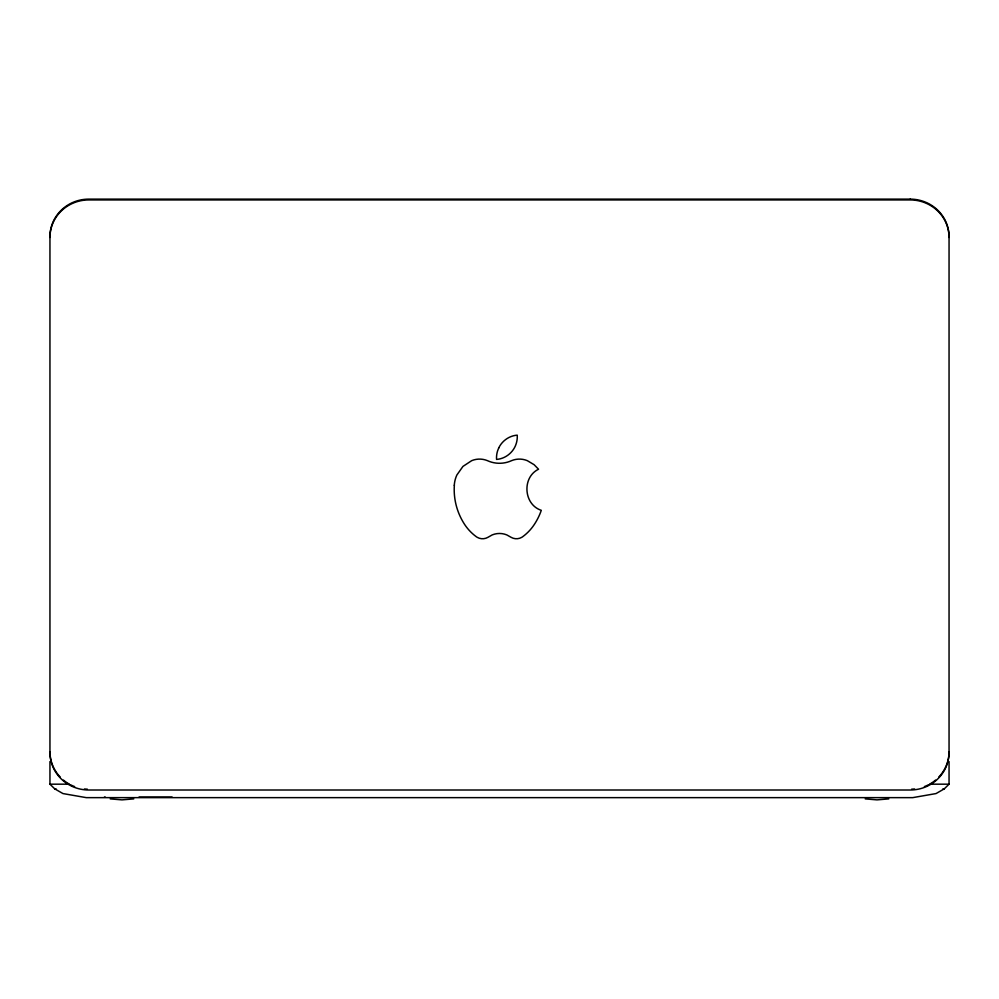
<?xml version="1.0" encoding="UTF-8"?>
<svg xmlns="http://www.w3.org/2000/svg" width="999" height="999" viewBox="0 0 999 999"><rect width="100%" height="100%" fill="white"/><g stroke="black" fill="none" stroke-linecap="round" stroke-linejoin="round"><path stroke-width="1.5" d="M51.274 761.613L49.95 761.613L49.95 784.178L54.758 788.873L62.962 793.568L86.289 797.639L912.711 797.639L936.038 793.568L944.242 788.873L949.05 784.178L949.05 761.613L947.726 761.613M133.766 798.888L121.99 799.874L110.227 798.888M888.773 798.888L877.01 799.874L865.234 798.888M49.95 784.178L69.368 784.178A38.849 37.525 0 0 1 63.449 780.107M949.05 784.178L929.632 784.178A38.849 37.525 0 0 0 935.551 780.107M54.758 788.873L56.069 788.873M942.931 788.873L944.242 788.873M104.458 797.015L105.207 797.015M139.048 797.015L172.115 797.015M87.35 789.173A38.849 37.525 0 0 1 84.453 788.96M74.613 786.6A38.849 37.525 0 0 1 70.642 784.839M60.327 777.197A38.849 37.525 0 0 1 49.95 751.673M949.05 237.45A38.849 37.525 0 0 0 910.201 199.937L88.799 199.937A38.849 37.525 0 0 0 49.95 237.45M949.05 751.673A38.849 37.525 0 0 1 938.673 777.197M928.358 784.839A38.849 37.525 0 0 1 924.387 786.6M914.547 788.96A38.849 37.525 0 0 1 911.65 789.173M454.345 485.264A67.795 65.484 0 0 0 464.71 524.587A48.889 47.215 0 0 0 476.248 536.688L477.197 537.3A10.34 9.99 0 0 0 487.949 537.312L492.195 534.915A18.569 17.932 0 0 1 506.805 534.915L511.063 537.3A10.34 9.99 0 0 0 521.803 537.312L522.739 536.688A48.889 47.215 0 0 0 534.253 524.562A66.558 64.286 0 0 0 540.559 512.35L541.283 510.314C523.563 504.57 521.79 477.297 538.548 469.23L534.078 464.672L527.322 460.664A19.943 19.268 0 0 0 511.538 460.664A28.059 27.098 0 0 1 487.462 460.664A19.943 19.268 0 0 0 471.678 460.664L462.949 466.421L456.868 475.012A30.807 29.758 0 0 0 454.283 485.252M498.763 447.889L497.664 450.636A24.725 23.876 0 0 0 496.565 459.403C505.444 458.791 513.424 452.372 516.121 443.931A24.725 23.876 0 0 0 517.232 435.152C509.365 435.726 502.135 440.784 498.763 447.889M910.201 199.126L88.799 199.126A38.849 37.525 0 0 0 49.95 236.638L49.95 752.484A38.849 37.525 0 0 0 88.799 790.009L910.201 790.009A38.849 37.525 0 0 0 949.05 752.484L949.05 236.638A38.849 37.525 0 0 0 910.201 199.126"/></g></svg>
